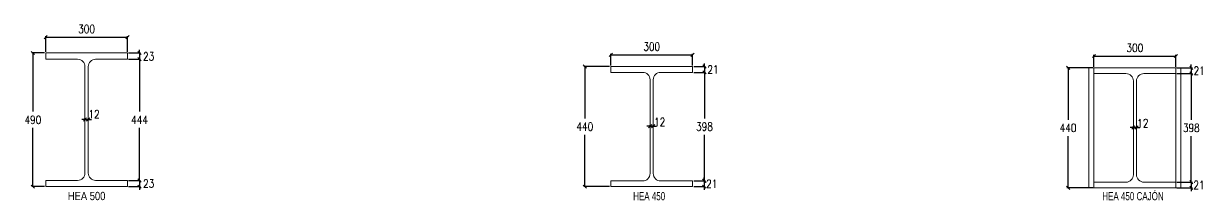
# Model space of a CAD drawing. Header units: millimetres. Extents: x -999 to 93225, y -17477 to 29086.
# Drawn here: x 17431 to 21760, y -17477 to -16830 of the extents above; entities that cross this region are included whole.
import ezdxf

# ---------------------------------------------------------------- set-up
doc = ezdxf.new("R2010")
doc.units = ezdxf.units.MM
doc.header["$LTSCALE"] = 0.4
doc.layers.get('0').update_dxf_attribs({"color": 255})
doc.layers.add('COTAS', color=8, linetype='Continuous')
doc.layers.add('STL-OBJT', color=7, linetype='Continuous')
doc.styles.add('Arial Narrow', font='', dxfattribs={"height": 0.2})
doc.styles.add('CNI_COTAS', font='romans.shx', dxfattribs={"width": 0.8})
doc.styles.add('VERDANA', font='arial.ttf')
doc.styles.get('Arial Narrow').set_extended_font_data('Arial Narrow')
doc.dimstyles.new('1.4', dxfattribs={"dimscale": 0, "dimtxt": 30, "dimasz": 12, "dimexe": 4, "dimexo": 4, "dimgap": 15, "dimtad": 1, "dimdec": 0, "dimzin": 4, "dimdsep": 46, "dimtxsty": 'CNI_COTAS', "dimblk": 'OBLIQUE', "dimcen": -0.09, "dimclrd": 256, "dimclrt": 3, "dimadec": 0, "dimazin": 0, "dimtfac": 1, "dimtdec": 0, "dimtmove": 2, "dimatfit": 0, "dimldrblk": 'DOT', "dimfxl": 0.05, "dimtolj": 1, "dimtzin": 0, "dimarcsym": 0})

# ---------------------------------------------------------------- blocks, each defined once
blk = doc.blocks.new('_Oblique')
at = {"color": 0, "linetype": 'ByBlock', "lineweight": -2}
blk.add_line((-0.5, -0.5), (0.5, 0.5), dxfattribs=at)
blk = doc.blocks.new('*D596')
at = {"layer": 'COTAS', "color": 0, "lineweight": -2, "transparency": 16777216}
for p, q in [((19577.7, -16987.1), (19482.6, -16987.1)), ((19577.7, -17427.1), (19482.6, -17427.1))]:
    blk.add_line(p, q, dxfattribs=at)
at = {"layer": 'COTAS', "lineweight": -2, "transparency": 16777216}
for p, q in [((19486.6, -16987.1), (19486.6, -17177.1)), ((19486.6, -17427.1), (19486.6, -17237.1))]:
    blk.add_line(p, q, dxfattribs=at)
at = {"layer": 'Defpoints', "color": 0, "transparency": 16777216}
for p in [(19486.6, -16987.1), (19581.7, -16987.1), (19581.7, -17427.1)]:
    blk.add_point(p, dxfattribs=at)
at = {"layer": 'COTAS', "lineweight": -2, "transparency": 16777216, "xscale": 12, "yscale": 12, "zscale": 12}
for p, rotation in [((19486.6, -16987.1), 90), ((19486.6, -17427.1), 270)]:
    blk.add_blockref('_Oblique', p, dxfattribs=dict(at, rotation=rotation))
at = {"layer": 'COTAS', "color": 3, "transparency": 16777216, "insert": (19486.6, -17207.1), "char_height": 30, "attachment_point": 5, "rotation": 0.01, "style": 'CNI_COTAS'}
blk.add_mtext('\\A1;440', dxfattribs=at)
blk = doc.blocks.new('_Dot')
at = {"color": 0, "linetype": 'ByBlock', "lineweight": -2}
blk.add_line((-0.5, 0), (-1, 0), dxfattribs=at)
at = {"color": 0, "linetype": 'ByBlock', "const_width": 0.5}
blk.add_lwpolyline([(-0.25, 0, 1), (0.25, 0, 1)], format="xyb", close=True, dxfattribs=at)
blk = doc.blocks.new('*D597')
at = {"layer": 'COTAS', "color": 0, "lineweight": -2, "transparency": 16777216}
for p, q in [((19581.7, -16983.1), (19581.7, -16939.7)), ((19881.7, -16983.1), (19881.7, -16939.7))]:
    blk.add_line(p, q, dxfattribs=at)
at = {"layer": 'COTAS', "lineweight": -2, "transparency": 16777216}
blk.add_line((19581.7, -16943.7), (19881.7, -16943.7), dxfattribs=at)
at = {"layer": 'Defpoints', "color": 0, "transparency": 16777216}
for p in [(19881.7, -16943.7), (19581.7, -16987.1), (19881.7, -16987.1)]:
    blk.add_point(p, dxfattribs=at)
at = {"layer": 'COTAS', "lineweight": -2, "transparency": 16777216, "xscale": 12, "yscale": 12, "zscale": 12, "rotation": 180}
blk.add_blockref('_Oblique', (19581.7, -16943.7), dxfattribs=at)
at = {"layer": 'COTAS', "lineweight": -2, "transparency": 16777216, "xscale": 12, "yscale": 12, "zscale": 12}
blk.add_blockref('_Oblique', (19881.7, -16943.7), dxfattribs=at)
at = {"layer": 'COTAS', "color": 3, "transparency": 16777216, "insert": (19731.7, -16913.7), "char_height": 30, "attachment_point": 5, "style": 'CNI_COTAS'}
blk.add_mtext('\\A1;300', dxfattribs=at)
blk = doc.blocks.new('*D598')
at = {"layer": 'COTAS', "color": 0, "lineweight": -2, "transparency": 16777216}
for p, q in [((19885.7, -17008.1), (19929.3, -17008.1)), ((19885.9, -16987.1), (19929.3, -16987.1))]:
    blk.add_line(p, q, dxfattribs=at)
at = {"layer": 'COTAS', "lineweight": -2, "transparency": 16777216}
for p, q in [((19925.3, -16987.1), (19925.3, -16975.1)), ((19925.3, -16987.1), (19925.3, -17008.1)), ((19925.3, -17008.1), (19925.3, -17020.1))]:
    blk.add_line(p, q, dxfattribs=at)
at = {"layer": 'Defpoints', "color": 0, "transparency": 16777216}
for p in [(19881.7, -17008.1), (19881.9, -16987.1), (19925.3, -17008.1)]:
    blk.add_point(p, dxfattribs=at)
at = {"layer": 'COTAS', "lineweight": -2, "transparency": 16777216, "xscale": 12, "yscale": 12, "zscale": 12}
for p, rotation in [((19925.3, -16987.1), 270), ((19925.3, -17008.1), 90)]:
    blk.add_blockref('_Oblique', p, dxfattribs=dict(at, rotation=rotation))
at = {"layer": 'COTAS', "color": 3, "transparency": 16777216, "insert": (19956.2, -16997.6), "char_height": 30, "attachment_point": 5, "rotation": 0.01, "style": 'CNI_COTAS'}
blk.add_mtext('\\A1;21', dxfattribs=at)
blk = doc.blocks.new('*D599')
at = {"layer": 'COTAS', "color": 0, "lineweight": -2, "transparency": 16777216}
for p, q in [((19885.7, -17008.1), (19929, -17008.1)), ((19885.7, -17406.1), (19929, -17406.1))]:
    blk.add_line(p, q, dxfattribs=at)
at = {"layer": 'COTAS', "lineweight": -2, "transparency": 16777216}
for p, q in [((19925, -17008.1), (19925, -17177.1)), ((19925, -17406.1), (19925, -17237.1))]:
    blk.add_line(p, q, dxfattribs=at)
at = {"layer": 'Defpoints', "color": 0, "transparency": 16777216}
for p in [(19881.7, -17008.1), (19881.7, -17406.1), (19925, -17406.1)]:
    blk.add_point(p, dxfattribs=at)
at = {"layer": 'COTAS', "lineweight": -2, "transparency": 16777216, "xscale": 12, "yscale": 12, "zscale": 12}
for p, rotation in [((19925, -17008.1), 90), ((19925, -17406.1), 270)]:
    blk.add_blockref('_Oblique', p, dxfattribs=dict(at, rotation=rotation))
at = {"layer": 'COTAS', "color": 3, "transparency": 16777216, "insert": (19925, -17207.1), "char_height": 30, "attachment_point": 5, "rotation": 0.01, "style": 'CNI_COTAS'}
blk.add_mtext('\\A1;398', dxfattribs=at)
blk = doc.blocks.new('*D600')
at = {"layer": 'COTAS', "lineweight": -2, "transparency": 16777216}
for p, q in [((19923.8, -17406.1), (19923.8, -17394.1)), ((19923.8, -17406.1), (19923.8, -17427.1)), ((19923.8, -17427.1), (19923.8, -17439.1))]:
    blk.add_line(p, q, dxfattribs=at)
at = {"layer": 'COTAS', "color": 0, "lineweight": -2, "transparency": 16777216}
for p, q in [((19885.7, -17406.1), (19927.8, -17406.1)), ((19885.7, -17427.1), (19927.8, -17427.1))]:
    blk.add_line(p, q, dxfattribs=at)
at = {"layer": 'Defpoints', "color": 0, "transparency": 16777216}
for p in [(19881.7, -17406.1), (19881.7, -17427.1), (19923.8, -17427.1)]:
    blk.add_point(p, dxfattribs=at)
at = {"layer": 'COTAS', "lineweight": -2, "transparency": 16777216, "xscale": 12, "yscale": 12, "zscale": 12}
for p, rotation in [((19923.8, -17406.1), 270), ((19923.8, -17427.1), 90)]:
    blk.add_blockref('_Oblique', p, dxfattribs=dict(at, rotation=rotation))
at = {"layer": 'COTAS', "color": 3, "transparency": 16777216, "insert": (19951.8, -17416.6), "char_height": 30, "attachment_point": 5, "rotation": 0.01, "style": 'CNI_COTAS'}
blk.add_mtext('\\A1;21', dxfattribs=at)
blk = doc.blocks.new('*D616')
at = {"layer": 'COTAS', "lineweight": -2, "transparency": 16777216}
for p, q in [((19725.9, -17205.3), (19713.9, -17205.3)), ((19725.9, -17205.3), (19737.4, -17205.3)), ((19737.4, -17205.3), (19749.4, -17205.3))]:
    blk.add_line(p, q, dxfattribs=at)
at = {"layer": 'COTAS', "color": 0, "lineweight": -2, "transparency": 16777216}
for p, q in [((19725.9, -17203.1), (19725.9, -17201.3)), ((19737.4, -17203.1), (19737.4, -17201.3))]:
    blk.add_line(p, q, dxfattribs=at)
at = {"layer": 'Defpoints', "color": 0, "transparency": 16777216}
for p in [(19725.9, -17207.1), (19737.4, -17205.3), (19737.4, -17207.1)]:
    blk.add_point(p, dxfattribs=at)
at = {"layer": 'COTAS', "lineweight": -2, "transparency": 16777216, "xscale": 12, "yscale": 12, "zscale": 12}
blk.add_blockref('_Oblique', (19725.9, -17205.3), dxfattribs=at)
at = {"layer": 'COTAS', "lineweight": -2, "transparency": 16777216, "xscale": 12, "yscale": 12, "zscale": 12, "rotation": 180}
blk.add_blockref('_Oblique', (19737.4, -17205.3), dxfattribs=at)
at = {"layer": 'COTAS', "color": 3, "transparency": 16777216, "insert": (19760.8, -17190.2), "char_height": 30, "attachment_point": 5, "style": 'CNI_COTAS'}
blk.add_mtext('\\A1;12', dxfattribs=at)
blk = doc.blocks.new('*D620')
at = {"layer": 'COTAS', "color": 0, "lineweight": -2, "transparency": 16777216}
for p, q in [((21348.1, -16991.6), (21253.1, -16991.6)), ((21348.1, -17431.6), (21253.1, -17431.6))]:
    blk.add_line(p, q, dxfattribs=at)
at = {"layer": 'COTAS', "lineweight": -2, "transparency": 16777216}
for p, q in [((21257.1, -16991.6), (21257.1, -17181.6)), ((21257.1, -17431.6), (21257.1, -17241.6))]:
    blk.add_line(p, q, dxfattribs=at)
at = {"layer": 'Defpoints', "color": 0, "transparency": 16777216}
for p in [(21257.1, -16991.6), (21352.1, -16991.6), (21352.1, -17431.6)]:
    blk.add_point(p, dxfattribs=at)
at = {"layer": 'COTAS', "lineweight": -2, "transparency": 16777216, "xscale": 12, "yscale": 12, "zscale": 12}
for p, rotation in [((21257.1, -16991.6), 90), ((21257.1, -17431.6), 270)]:
    blk.add_blockref('_Oblique', p, dxfattribs=dict(at, rotation=rotation))
at = {"layer": 'COTAS', "color": 3, "transparency": 16777216, "insert": (21257.1, -17211.6), "char_height": 30, "attachment_point": 5, "rotation": 0.01, "style": 'CNI_COTAS'}
blk.add_mtext('\\A1;440', dxfattribs=at)
blk = doc.blocks.new('*D621')
at = {"layer": 'COTAS', "color": 0, "lineweight": -2, "transparency": 16777216}
for p, q in [((21352.1, -16987.6), (21352.1, -16944.2)), ((21652.1, -16987.6), (21652.1, -16944.2))]:
    blk.add_line(p, q, dxfattribs=at)
at = {"layer": 'COTAS', "lineweight": -2, "transparency": 16777216}
blk.add_line((21352.1, -16948.2), (21652.1, -16948.2), dxfattribs=at)
at = {"layer": 'Defpoints', "color": 0, "transparency": 16777216}
for p in [(21652.1, -16948.2), (21352.1, -16991.6), (21652.1, -16991.6)]:
    blk.add_point(p, dxfattribs=at)
at = {"layer": 'COTAS', "lineweight": -2, "transparency": 16777216, "xscale": 12, "yscale": 12, "zscale": 12, "rotation": 180}
blk.add_blockref('_Oblique', (21352.1, -16948.2), dxfattribs=at)
at = {"layer": 'COTAS', "lineweight": -2, "transparency": 16777216, "xscale": 12, "yscale": 12, "zscale": 12}
blk.add_blockref('_Oblique', (21652.1, -16948.2), dxfattribs=at)
at = {"layer": 'COTAS', "color": 3, "transparency": 16777216, "insert": (21502.1, -16918.2), "char_height": 30, "attachment_point": 5, "style": 'CNI_COTAS'}
blk.add_mtext('\\A1;300', dxfattribs=at)
blk = doc.blocks.new('*D622')
at = {"layer": 'COTAS', "color": 0, "lineweight": -2, "transparency": 16777216}
for p, q in [((21656.1, -17012.6), (21712.7, -17012.6)), ((21656.4, -16991.6), (21712.7, -16991.6))]:
    blk.add_line(p, q, dxfattribs=at)
at = {"layer": 'COTAS', "lineweight": -2, "transparency": 16777216}
for p, q in [((21708.7, -16991.6), (21708.7, -16979.6)), ((21708.7, -16991.6), (21708.7, -17012.6)), ((21708.7, -17012.6), (21708.7, -17024.6))]:
    blk.add_line(p, q, dxfattribs=at)
at = {"layer": 'Defpoints', "color": 0, "transparency": 16777216}
for p in [(21652.1, -17012.6), (21652.4, -16991.6), (21708.7, -17012.6)]:
    blk.add_point(p, dxfattribs=at)
at = {"layer": 'COTAS', "lineweight": -2, "transparency": 16777216, "xscale": 12, "yscale": 12, "zscale": 12}
for p, rotation in [((21708.7, -16991.6), 270), ((21708.7, -17012.6), 90)]:
    blk.add_blockref('_Oblique', p, dxfattribs=dict(at, rotation=rotation))
at = {"layer": 'COTAS', "color": 3, "transparency": 16777216, "insert": (21737.5, -17002.1), "char_height": 30, "attachment_point": 5, "rotation": 0.01, "style": 'CNI_COTAS'}
blk.add_mtext('\\A1;21', dxfattribs=at)
blk = doc.blocks.new('*D623')
at = {"layer": 'COTAS', "color": 0, "lineweight": -2, "transparency": 16777216}
for p, q in [((21656.1, -17012.6), (21712.7, -17012.6)), ((21656.1, -17410.6), (21712.7, -17410.6))]:
    blk.add_line(p, q, dxfattribs=at)
at = {"layer": 'COTAS', "lineweight": -2, "transparency": 16777216}
for p, q in [((21708.7, -17012.6), (21708.7, -17181.6)), ((21708.7, -17410.6), (21708.7, -17241.6))]:
    blk.add_line(p, q, dxfattribs=at)
at = {"layer": 'Defpoints', "color": 0, "transparency": 16777216}
for p in [(21652.1, -17012.6), (21652.1, -17410.6), (21708.7, -17410.6)]:
    blk.add_point(p, dxfattribs=at)
at = {"layer": 'COTAS', "lineweight": -2, "transparency": 16777216, "xscale": 12, "yscale": 12, "zscale": 12}
for p, rotation in [((21708.7, -17012.6), 90), ((21708.7, -17410.6), 270)]:
    blk.add_blockref('_Oblique', p, dxfattribs=dict(at, rotation=rotation))
at = {"layer": 'COTAS', "color": 3, "transparency": 16777216, "insert": (21708.7, -17211.6), "char_height": 30, "attachment_point": 5, "rotation": 0.01, "style": 'CNI_COTAS'}
blk.add_mtext('\\A1;398', dxfattribs=at)
blk = doc.blocks.new('*D624')
at = {"layer": 'COTAS', "lineweight": -2, "transparency": 16777216}
for p, q in [((21708.7, -17410.6), (21708.7, -17398.6)), ((21708.7, -17410.6), (21708.7, -17431.6)), ((21708.7, -17431.6), (21708.7, -17443.6))]:
    blk.add_line(p, q, dxfattribs=at)
at = {"layer": 'COTAS', "color": 0, "lineweight": -2, "transparency": 16777216}
for p, q in [((21656.1, -17410.6), (21712.7, -17410.6)), ((21656.1, -17431.6), (21712.7, -17431.6))]:
    blk.add_line(p, q, dxfattribs=at)
at = {"layer": 'Defpoints', "color": 0, "transparency": 16777216}
for p in [(21652.1, -17410.6), (21652.1, -17431.6), (21708.7, -17431.6)]:
    blk.add_point(p, dxfattribs=at)
at = {"layer": 'COTAS', "lineweight": -2, "transparency": 16777216, "xscale": 12, "yscale": 12, "zscale": 12}
for p, rotation in [((21708.7, -17410.6), 270), ((21708.7, -17431.6), 90)]:
    blk.add_blockref('_Oblique', p, dxfattribs=dict(at, rotation=rotation))
at = {"layer": 'COTAS', "color": 3, "transparency": 16777216, "insert": (21736.8, -17421.1), "char_height": 30, "attachment_point": 5, "rotation": 0.01, "style": 'CNI_COTAS'}
blk.add_mtext('\\A1;21', dxfattribs=at)
blk = doc.blocks.new('*D625')
at = {"layer": 'COTAS', "lineweight": -2, "transparency": 16777216}
for p, q in [((21496.4, -17209.8), (21484.4, -17209.8)), ((21496.4, -17209.8), (21507.9, -17209.8)), ((21507.9, -17209.8), (21519.9, -17209.8))]:
    blk.add_line(p, q, dxfattribs=at)
at = {"layer": 'COTAS', "color": 0, "lineweight": -2, "transparency": 16777216}
for p, q in [((21496.4, -17207.6), (21496.4, -17205.8)), ((21507.9, -17207.6), (21507.9, -17205.8))]:
    blk.add_line(p, q, dxfattribs=at)
at = {"layer": 'Defpoints', "color": 0, "transparency": 16777216}
for p in [(21496.4, -17211.6), (21507.9, -17209.8), (21507.9, -17211.6)]:
    blk.add_point(p, dxfattribs=at)
at = {"layer": 'COTAS', "lineweight": -2, "transparency": 16777216, "xscale": 12, "yscale": 12, "zscale": 12}
blk.add_blockref('_Oblique', (21496.4, -17209.8), dxfattribs=at)
at = {"layer": 'COTAS', "lineweight": -2, "transparency": 16777216, "xscale": 12, "yscale": 12, "zscale": 12, "rotation": 180}
blk.add_blockref('_Oblique', (21507.9, -17209.8), dxfattribs=at)
at = {"layer": 'COTAS', "color": 3, "transparency": 16777216, "insert": (21531.2, -17194.7), "char_height": 30, "attachment_point": 5, "style": 'CNI_COTAS'}
blk.add_mtext('\\A1;12', dxfattribs=at)
blk = doc.blocks.new('*D653')
at = {"layer": 'COTAS', "color": 0, "lineweight": -2, "transparency": 16777216}
for p, q in [((17507.4, -16937.1), (17460.7, -16937.1)), ((17507.4, -17427.1), (17460.7, -17427.1))]:
    blk.add_line(p, q, dxfattribs=at)
at = {"layer": 'COTAS', "lineweight": -2, "transparency": 16777216}
for p, q in [((17464.7, -16937.1), (17464.7, -17152.1)), ((17464.7, -17427.1), (17464.7, -17212.1))]:
    blk.add_line(p, q, dxfattribs=at)
at = {"layer": 'Defpoints', "color": 0, "transparency": 16777216}
for p in [(17464.7, -16937.1), (17511.4, -16937.1), (17511.4, -17427.1)]:
    blk.add_point(p, dxfattribs=at)
at = {"layer": 'COTAS', "lineweight": -2, "transparency": 16777216, "xscale": 12, "yscale": 12, "zscale": 12}
for p, rotation in [((17464.7, -16937.1), 90), ((17464.7, -17427.1), 270)]:
    blk.add_blockref('_Oblique', p, dxfattribs=dict(at, rotation=rotation))
at = {"layer": 'COTAS', "color": 3, "transparency": 16777216, "insert": (17464.7, -17182.1), "char_height": 30, "attachment_point": 5, "rotation": 0.01, "style": 'CNI_COTAS'}
blk.add_mtext('\\A1;490', dxfattribs=at)
blk = doc.blocks.new('*D654')
at = {"layer": 'COTAS', "color": 0, "lineweight": -2, "transparency": 16777216}
for p, q in [((17511.4, -16933.1), (17511.4, -16875.2)), ((17811.4, -16933.1), (17811.4, -16875.2))]:
    blk.add_line(p, q, dxfattribs=at)
at = {"layer": 'COTAS', "lineweight": -2, "transparency": 16777216}
blk.add_line((17511.4, -16879.2), (17811.4, -16879.2), dxfattribs=at)
at = {"layer": 'Defpoints', "color": 0, "transparency": 16777216}
for p in [(17811.4, -16879.2), (17511.4, -16937.1), (17811.4, -16937.1)]:
    blk.add_point(p, dxfattribs=at)
at = {"layer": 'COTAS', "lineweight": -2, "transparency": 16777216, "xscale": 12, "yscale": 12, "zscale": 12, "rotation": 180}
blk.add_blockref('_Oblique', (17511.4, -16879.2), dxfattribs=at)
at = {"layer": 'COTAS', "lineweight": -2, "transparency": 16777216, "xscale": 12, "yscale": 12, "zscale": 12}
blk.add_blockref('_Oblique', (17811.4, -16879.2), dxfattribs=at)
at = {"layer": 'COTAS', "color": 3, "transparency": 16777216, "insert": (17661.4, -16849.2), "char_height": 30, "attachment_point": 5, "style": 'CNI_COTAS'}
blk.add_mtext('\\A1;300', dxfattribs=at)
blk = doc.blocks.new('*D655')
at = {"layer": 'COTAS', "lineweight": -2, "transparency": 16777216}
for p, q in [((17855.3, -16937.1), (17855.3, -16925.1)), ((17855.3, -16937.1), (17855.3, -16960.1)), ((17855.3, -16960.1), (17855.3, -16972.1))]:
    blk.add_line(p, q, dxfattribs=at)
at = {"layer": 'COTAS', "color": 0, "lineweight": -2, "transparency": 16777216}
for p, q in [((17815.4, -16937.1), (17859.3, -16937.1)), ((17815.4, -16960.1), (17859.3, -16960.1))]:
    blk.add_line(p, q, dxfattribs=at)
at = {"layer": 'Defpoints', "color": 0, "transparency": 16777216}
for p in [(17811.4, -16937.1), (17811.4, -16960.1), (17855.3, -16960.1)]:
    blk.add_point(p, dxfattribs=at)
at = {"layer": 'COTAS', "lineweight": -2, "transparency": 16777216, "xscale": 12, "yscale": 12, "zscale": 12}
for p, rotation in [((17855.3, -16937.1), 270), ((17855.3, -16960.1), 90)]:
    blk.add_blockref('_Oblique', p, dxfattribs=dict(at, rotation=rotation))
at = {"layer": 'COTAS', "color": 3, "transparency": 16777216, "insert": (17888.5, -16949.6), "char_height": 30, "attachment_point": 5, "rotation": 0.01, "style": 'CNI_COTAS'}
blk.add_mtext('\\A1;23', dxfattribs=at)
blk = doc.blocks.new('*D656')
at = {"layer": 'COTAS', "color": 0, "lineweight": -2, "transparency": 16777216}
for p, q in [((17815.4, -16960.1), (17859.3, -16960.1)), ((17815.4, -17404.1), (17859.3, -17404.1))]:
    blk.add_line(p, q, dxfattribs=at)
at = {"layer": 'COTAS', "lineweight": -2, "transparency": 16777216}
for p, q in [((17855.3, -16960.1), (17855.3, -17152.1)), ((17855.3, -17404.1), (17855.3, -17212.1))]:
    blk.add_line(p, q, dxfattribs=at)
at = {"layer": 'Defpoints', "color": 0, "transparency": 16777216}
for p in [(17811.4, -16960.1), (17811.4, -17404.1), (17855.3, -17404.1)]:
    blk.add_point(p, dxfattribs=at)
at = {"layer": 'COTAS', "lineweight": -2, "transparency": 16777216, "xscale": 12, "yscale": 12, "zscale": 12}
for p, rotation in [((17855.3, -16960.1), 90), ((17855.3, -17404.1), 270)]:
    blk.add_blockref('_Oblique', p, dxfattribs=dict(at, rotation=rotation))
at = {"layer": 'COTAS', "color": 3, "transparency": 16777216, "insert": (17855.3, -17182.1), "char_height": 30, "attachment_point": 5, "rotation": 0.01, "style": 'CNI_COTAS'}
blk.add_mtext('\\A1;444', dxfattribs=at)
blk = doc.blocks.new('*D657')
at = {"layer": 'COTAS', "color": 0, "lineweight": -2, "transparency": 16777216}
for p, q in [((17815.4, -17404.1), (17859.3, -17404.1)), ((17815.4, -17427.1), (17859.3, -17427.1))]:
    blk.add_line(p, q, dxfattribs=at)
at = {"layer": 'COTAS', "lineweight": -2, "transparency": 16777216}
for p, q in [((17855.3, -17404.1), (17855.3, -17392.1)), ((17855.3, -17404.1), (17855.3, -17427.1)), ((17855.3, -17427.1), (17855.3, -17439.1))]:
    blk.add_line(p, q, dxfattribs=at)
at = {"layer": 'Defpoints', "color": 0, "transparency": 16777216}
for p in [(17811.4, -17404.1), (17811.4, -17427.1), (17855.3, -17427.1)]:
    blk.add_point(p, dxfattribs=at)
at = {"layer": 'COTAS', "lineweight": -2, "transparency": 16777216, "xscale": 12, "yscale": 12, "zscale": 12}
for p, rotation in [((17855.3, -17404.1), 270), ((17855.3, -17427.1), 90)]:
    blk.add_blockref('_Oblique', p, dxfattribs=dict(at, rotation=rotation))
at = {"layer": 'COTAS', "color": 3, "transparency": 16777216, "insert": (17888.9, -17415.7), "char_height": 30, "attachment_point": 5, "rotation": 0.01, "style": 'CNI_COTAS'}
blk.add_mtext('\\A1;23', dxfattribs=at)
blk = doc.blocks.new('*D658')
at = {"layer": 'COTAS', "lineweight": -2, "transparency": 16777216}
for p, q in [((17655.4, -17181.4), (17643.4, -17181.4)), ((17655.4, -17181.4), (17667.4, -17181.4)), ((17667.4, -17181.4), (17679.4, -17181.4))]:
    blk.add_line(p, q, dxfattribs=at)
at = {"layer": 'COTAS', "color": 0, "lineweight": -2, "transparency": 16777216}
for p, q in [((17655.4, -17178.1), (17655.4, -17177.4)), ((17667.4, -17178.1), (17667.4, -17177.4))]:
    blk.add_line(p, q, dxfattribs=at)
at = {"layer": 'Defpoints', "color": 0, "transparency": 16777216}
for p in [(17655.4, -17182.1), (17667.4, -17181.4), (17667.4, -17182.1)]:
    blk.add_point(p, dxfattribs=at)
at = {"layer": 'COTAS', "lineweight": -2, "transparency": 16777216, "xscale": 12, "yscale": 12, "zscale": 12}
blk.add_blockref('_Oblique', (17655.4, -17181.4), dxfattribs=at)
at = {"layer": 'COTAS', "lineweight": -2, "transparency": 16777216, "xscale": 12, "yscale": 12, "zscale": 12, "rotation": 180}
blk.add_blockref('_Oblique', (17667.4, -17181.4), dxfattribs=at)
at = {"layer": 'COTAS', "color": 3, "transparency": 16777216, "insert": (17688.9, -17161.4), "char_height": 30, "attachment_point": 5, "style": 'CNI_COTAS'}
blk.add_mtext('\\A1;12', dxfattribs=at)

msp = doc.modelspace()

# ---------------------------------------------------------------- linework, layer by layer
at = {"layer": 'STL-OBJT', "lineweight": 5}
for points in [[(17628.4, -17404.1), (17511.4, -17404.1), (17511.4, -17427.1), (17811.4, -17427.1), (17811.4, -17404.1), (17694.4, -17404.1, -0.414214), (17667.4, -17377.1), (17667.4, -16987.1, -0.414214), (17694.4, -16960.1), (17811.4, -16960.1), (17811.4, -16937.1), (17511.4, -16937.1), (17511.4, -16960.1), (17628.4, -16960.1, -0.414214), (17655.4, -16987.1), (17655.4, -17377.1, -0.414214)], [(19764.4, -17008.1, 0.414214), (19737.4, -17035.1), (19737.4, -17379.1, 0.414214), (19764.4, -17406.1), (19881.7, -17406.1), (19881.7, -17427.1), (19581.7, -17427.1), (19581.7, -17406.1), (19698.9, -17406.1, 0.414214), (19725.9, -17379.1), (19725.9, -17035.1, 0.414214), (19698.9, -17008.1), (19581.7, -17008.1), (19581.7, -16987.1), (19881.7, -16987.1), (19881.7, -17008.1)], [(21534.9, -17012.6, 0.414214), (21507.9, -17039.6), (21507.9, -17383.6, 0.414214), (21534.9, -17410.6), (21652.1, -17410.6), (21652.1, -17431.6), (21352.1, -17431.6), (21352.1, -17410.6), (21469.4, -17410.6, 0.414214), (21496.4, -17383.6), (21496.4, -17039.6, 0.414214), (21469.4, -17012.6), (21352.1, -17012.6), (21352.1, -16991.6), (21652.1, -16991.6), (21652.1, -17012.6)]]:
    msp.add_lwpolyline(points, format="xyb", close=True, dxfattribs=at)
for points in [[(21352.1, -17431.6), (21333.5, -17431.6), (21333.5, -16991.6), (21352.1, -16991.6)], [(21670.7, -17431.6), (21652.1, -17431.6), (21652.1, -16991.6), (21670.7, -16991.6)]]:
    msp.add_lwpolyline(points, close=True, dxfattribs=at)

# ---------------------------------------------------------------- texts
at = {"color": 96, "style": 'VERDANA', "width": 0.7}
for s, p in [('HEA 450', (19663.7, -17477)), ('HEA 450 CAJÓN', (21382.5, -17477))]:
    msp.add_text(s, height=30, dxfattribs=at).set_placement(p)
at = {"color": 96, "insert": (17661.4, -17446.4), "char_height": 30, "width": 184.309, "attachment_point": 2, "style": 'Arial Narrow'}
msp.add_mtext('HEA 500', dxfattribs=at)

# ---------------------------------------------------------------- dimensions: what is measured, and where the dimension line sits
at = {"layer": 'COTAS'}
for base, p1, p2, picture, middle in [((17811.4, -16879.2), (17511.4, -16937.1), (17811.4, -16937.1), '*D654', (17661.4, -16849.2)), ((19881.7, -16943.7), (19581.7, -16987.1), (19881.7, -16987.1), '*D597', (19731.7, -16913.7)), ((21652.1, -16948.2), (21352.1, -16991.6), (21652.1, -16991.6), '*D621', (21502.1, -16918.2))]:
    dim = msp.add_linear_dim(base=base, p1=p1, p2=p2, dimstyle='1.4', override={"dimscale": 1}, dxfattribs=at)
    dim.commit()
    dim.dimension.update_dxf_attribs({"geometry": picture, "text_midpoint": middle})
for base, p1, p2, picture, middle in [((17855.3, -16960.1), (17811.4, -16937.1), (17811.4, -16960.1), '*D655', (17888.5, -16949.6)), ((19925.3, -17008.1), (19881.9, -16987.1), (19881.7, -17008.1), '*D598', (19956.2, -16997.6)), ((21708.7, -17012.6), (21652.4, -16991.6), (21652.1, -17012.6), '*D622', (21737.5, -17002.1)), ((17855.3, -17427.1), (17811.4, -17404.1), (17811.4, -17427.1), '*D657', (17888.9, -17415.7)), ((19923.8, -17427.1), (19881.7, -17406.1), (19881.7, -17427.1), '*D600', (19951.8, -17416.6)), ((21708.7, -17431.6), (21652.1, -17410.6), (21652.1, -17431.6), '*D624', (21736.8, -17421.1))]:
    dim = msp.add_linear_dim(base=base, p1=p1, p2=p2, angle=90, dimstyle='1.4', override={"dimscale": 1}, dxfattribs=at)
    dim.commit()
    dim.dimension.update_dxf_attribs({"geometry": picture, "text_midpoint": middle, "dimtype": 160, "text_rotation": 0.01})
for base, p1, p2, picture, middle in [((17464.7, -16937.1), (17511.4, -17427.1), (17511.4, -16937.1), '*D653', (17464.7, -17182.1)), ((17855.3, -17404.1), (17811.4, -16960.1), (17811.4, -17404.1), '*D656', (17855.3, -17182.1)), ((19486.6, -16987.1), (19581.7, -17427.1), (19581.7, -16987.1), '*D596', (19486.6, -17207.1)), ((19925, -17406.1), (19881.7, -17008.1), (19881.7, -17406.1), '*D599', (19925, -17207.1)), ((21257.1, -16991.6), (21352.1, -17431.6), (21352.1, -16991.6), '*D620', (21257.1, -17211.6)), ((21708.7, -17410.6), (21652.1, -17012.6), (21652.1, -17410.6), '*D623', (21708.7, -17211.6))]:
    dim = msp.add_linear_dim(base=base, p1=p1, p2=p2, angle=90, dimstyle='1.4', override={"dimscale": 1}, dxfattribs=at)
    dim.commit()
    dim.dimension.update_dxf_attribs({"geometry": picture, "text_midpoint": middle, "text_rotation": 0.01})
for base, p1, p2, picture, middle in [((17667.4, -17181.4), (17655.4, -17182.1), (17667.4, -17182.1), '*D658', (17688.9, -17161.4)), ((19737.4071049, -17205.3404763), (19725.9071049, -17207.050429), (19737.4071049, -17207.050429), '*D616', (19760.7702716, -17190.1847478)), ((21507.8740141, -17209.8432686), (21496.3740141, -17211.5532213), (21507.8740141, -17211.5532213), '*D625', (21531.2371808, -17194.6875401))]:
    dim = msp.add_linear_dim(base=base, p1=p1, p2=p2, dimstyle='1.4', override={"dimscale": 1}, dxfattribs=at)
    dim.commit()
    dim.dimension.update_dxf_attribs({"geometry": picture, "text_midpoint": middle, "dimtype": 160})

doc.saveas('drawing.dxf')
